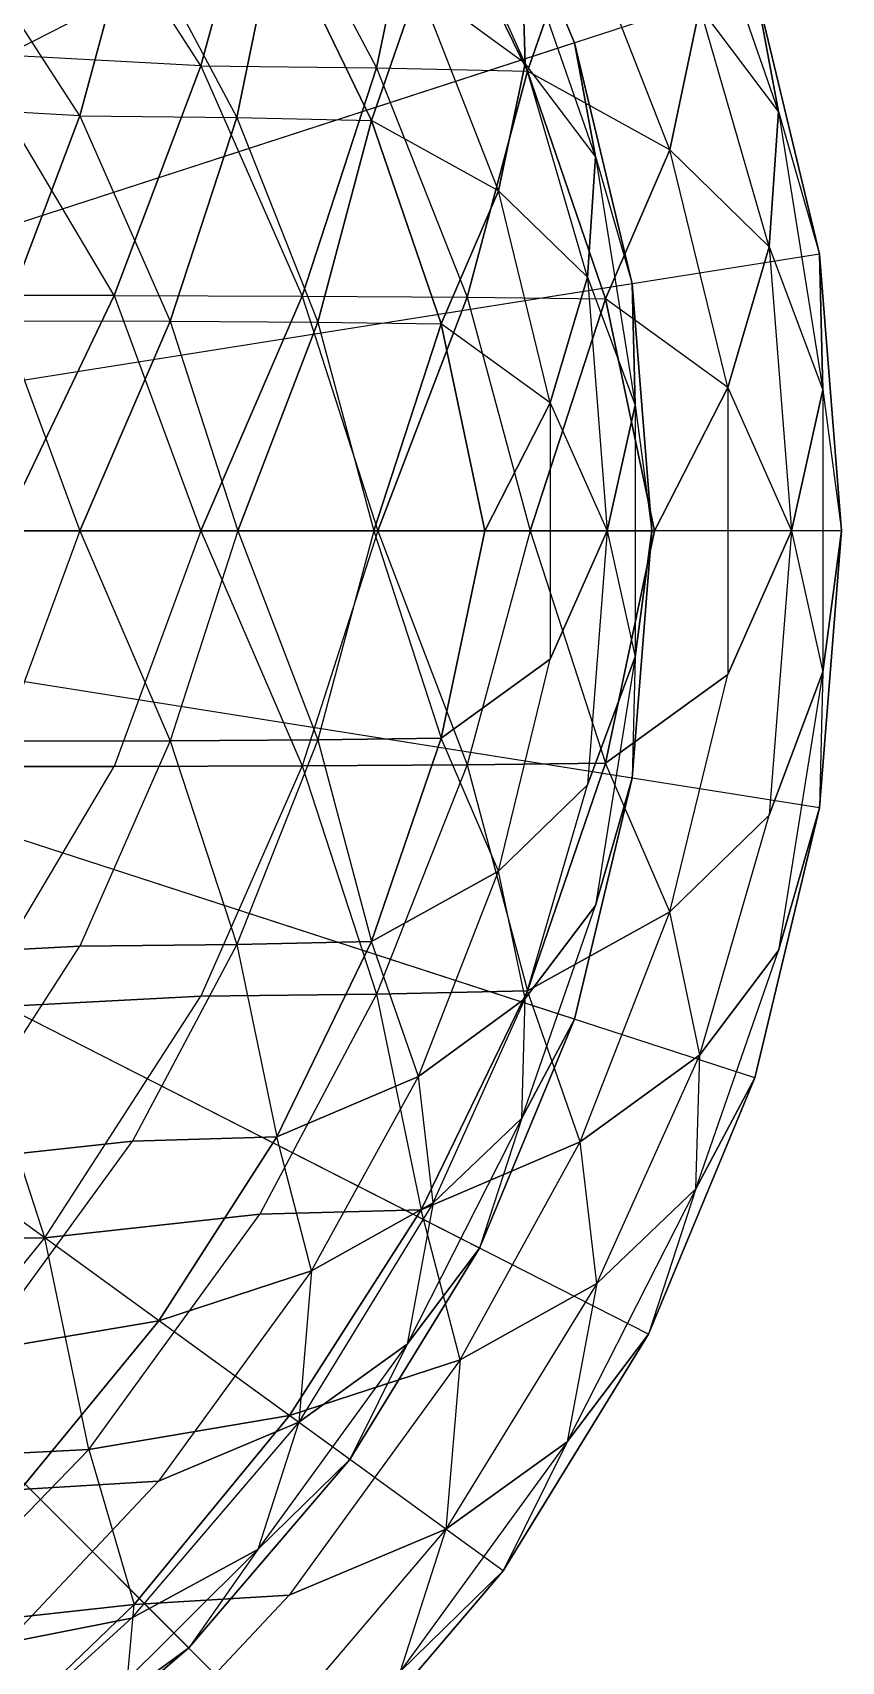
# Model space of a CAD drawing. Extents: x -140 to 778, y -205 to 202.
# Drawn here: x 356.2 to 386.4, y 93.5 to 154.4 of the extents above; entities that cross this region are included whole.
import ezdxf

# ---------------------------------------------------------------- set-up
doc = ezdxf.new("R2010")
doc.units = 0
doc.layers.add('L1', color=7, linetype='CONTINUOUS')

msp = doc.modelspace()

# ---------------------------------------------------------------- linework, layer by layer
at = {"layer": 'L1'}
for points, invisible_edges in [([(359.143005, 189.276581, -37.2915), (350.290009, 194.701691, -37.2915), (320.250183, 135.745239, -37.291508)], 136), ([(367.0383, 182.53331, -37.2915), (359.143005, 189.276581, -37.2915), (320.250183, 135.745239, -37.291508)], 136), ([(362.025299, 177.520325, -33.227821), (354.975922, 183.541077, -33.227821), (320.250214, 135.745239, -37.330921)], 136), ([(373.781525, 174.638016, -37.2915), (367.0383, 182.53331, -37.2915), (320.250183, 135.745239, -37.291508)], 136), ([(368.046051, 170.470932, -33.227821), (362.025299, 177.520325, -33.227821), (320.250214, 135.745239, -37.330921)], 136), ([(379.206635, 165.785049, -37.2915), (373.781525, 174.638016, -37.2915), (320.250183, 135.745239, -37.291508)], 136), ([(372.889893, 162.566483, -33.227821), (368.046051, 170.470932, -33.227821), (320.250214, 135.745239, -37.330921)], 136), ([(383.180054, 156.192368, -37.291504), (379.206635, 165.785049, -37.2915), (320.250183, 135.745239, -37.291508)], 136), ([(376.437592, 154.001602, -33.227821), (372.889893, 162.566483, -33.227821), (320.250214, 135.745239, -37.330921)], 136), ([(356.643585, 162.186569, -54.281879), (353.86145, 153.601852, -56.243351), (347.619324, 162.193451, -56.243351)], 8), ([(362.478638, 153.138626, -54.056164), (353.86145, 153.601852, -56.243351), (356.643585, 162.186569, -54.281879)], 8), ([(364.679657, 161.29863, -51.944355), (362.478638, 153.138626, -54.056164), (356.643585, 162.186569, -54.281879)], 8), ([(374.468597, 157.707687, -36.469498), (372.889893, 162.566483, -33.227821), (376.437592, 154.001602, -33.227821)], 136), ([(362.478638, 153.138626, -54.056164), (364.679657, 161.29863, -51.944355), (369.042114, 153.068863, -51.717491)], 8), ([(364.679657, 161.29863, -51.944355), (370.716644, 161.128311, -49.355286), (369.042114, 153.068863, -51.717491)], 8), ([(369.042114, 153.068863, -51.717491), (370.716644, 161.128311, -49.355286), (374.68158, 152.941849, -49.008144)], 8), ([(374.599701, 153.232864, -39.183342), (370.605682, 156.146866, -42.327354), (371.164612, 160.872971, -39.631351)], 8), ([(376.648315, 158.595078, -46.391033), (374.68158, 152.941849, -49.008144), (370.716644, 161.128311, -49.355286)], 8), ([(374.468597, 157.707687, -36.469498), (374.599701, 153.232864, -39.183342), (371.164612, 160.872971, -39.631351)], 136), ([(383.180054, 156.192368, -37.291504), (384.06131, 151.432846, -40.010273), (380.974792, 160.343185, -40.53318)], 136), ([(384.06131, 151.432846, -40.010273), (381.121613, 155.331375, -43.247021), (380.974792, 160.343185, -40.53318)], 136), ([(357.954163, 151.27504, -49.992485), (350.260254, 151.68866, -52.179672), (352.744293, 159.353577, -50.218201)], 8), ([(359.919373, 158.560745, -47.880676), (357.954163, 151.27504, -49.992485), (352.744293, 159.353577, -50.218201)], 8), ([(357.954163, 151.27504, -49.992485), (359.919373, 158.560745, -47.880676), (363.814423, 151.212753, -47.653812)], 8), ([(359.919373, 158.560745, -47.880676), (365.30954, 158.408707, -45.291607), (363.814423, 151.212753, -47.653812)], 8), ([(363.814423, 151.212753, -47.653812), (365.30954, 158.408707, -45.291607), (368.84964, 151.09935, -44.944466)], 8), ([(370.605682, 156.146866, -42.327354), (368.84964, 151.09935, -44.944466), (365.30954, 158.408707, -45.291607)], 8), ([(380.003906, 149.994705, -45.901665), (374.68158, 152.941849, -49.008144), (376.648315, 158.595078, -46.391033)], 8), ([(381.121613, 155.331375, -43.247021), (380.003906, 149.994705, -45.901665), (376.648315, 158.595078, -46.391033)], 8), ([(376.437592, 154.001602, -33.227821), (377.224426, 149.752029, -35.94659), (374.468597, 157.707687, -36.469498)], 136), ([(377.224426, 149.752029, -35.94659), (374.599701, 153.232864, -39.183342), (374.468597, 157.707687, -36.469498)], 136), ([(385.603912, 146.096237, -37.2915), (383.180054, 156.192368, -37.291504), (320.250183, 135.745239, -37.291508)], 136), ([(373.601746, 148.467972, -41.837986), (368.84964, 151.09935, -44.944466), (370.605682, 156.146866, -42.327354)], 8), ([(374.599701, 153.232864, -39.183342), (373.601746, 148.467972, -41.837986), (370.605682, 156.146866, -42.327354)], 8), ([(384.06131, 151.432846, -40.010273), (383.180054, 156.192368, -37.291504), (385.603912, 146.096237, -37.2915)], 136), ([(383.722382, 146.373337, -42.677048), (380.003906, 149.994705, -45.901665), (381.121613, 155.331375, -43.247021)], 8), ([(384.06131, 151.432846, -40.010273), (383.722382, 146.373337, -42.677048), (381.121613, 155.331375, -43.247021)], 136), ([(378.601746, 144.987198, -33.227825), (376.437592, 154.001602, -33.227821), (320.250214, 135.745239, -37.330921)], 136), ([(359.237793, 144.550339, -55.755173), (349.979553, 144.550354, -57.75864), (353.86145, 153.601852, -56.243351)], 8), ([(362.478638, 153.138626, -54.056164), (359.237793, 144.550339, -55.755173), (353.86145, 153.601852, -56.243351)], 8), ([(377.224426, 149.752029, -35.94659), (376.437592, 154.001602, -33.227821), (378.601746, 144.987198, -33.227825)], 136), ([(359.237793, 144.550339, -55.755173), (362.478638, 153.138626, -54.056164), (366.257416, 144.531906, -53.656132)], 8), ([(362.478638, 153.138626, -54.056164), (369.042114, 153.068863, -51.717491), (366.257416, 144.531906, -53.656132)], 8), ([(366.257416, 144.531906, -53.656132), (369.042114, 153.068863, -51.717491), (372.433075, 144.494156, -51.203381)], 8), ([(369.042114, 153.068863, -51.717491), (374.68158, 152.941849, -49.008144), (372.433075, 144.494156, -51.203381)], 8), ([(372.433075, 144.494156, -51.203381), (374.68158, 152.941849, -49.008144), (377.605652, 144.426559, -48.436951)], 8), ([(376.921783, 145.234604, -38.613373), (373.601746, 148.467972, -41.837986), (374.599701, 153.232864, -39.183342)], 136), ([(377.224426, 149.752029, -35.94659), (376.921783, 145.234604, -38.613373), (374.599701, 153.232864, -39.183342)], 136), ([(380.003906, 149.994705, -45.901665), (377.605652, 144.426559, -48.436951), (374.68158, 152.941849, -49.008144)], 8), ([(357.954163, 151.27504, -49.992485), (355.060577, 143.606918, -51.691494), (350.260254, 151.68866, -52.179672)], 8), ([(355.060577, 143.606918, -51.691494), (357.954163, 151.27504, -49.992485), (361.328094, 143.590469, -49.592453)], 8), ([(357.954163, 151.27504, -49.992485), (363.814423, 151.212753, -47.653812), (361.328094, 143.590469, -49.592453)], 8), ([(361.328094, 143.590469, -49.592453), (363.814423, 151.212753, -47.653812), (366.842041, 143.556778, -47.139702)], 8), ([(363.814423, 151.212753, -47.653812), (368.84964, 151.09935, -44.944466), (366.842041, 143.556778, -47.139702)], 8), ([(366.842041, 143.556778, -47.139702), (368.84964, 151.09935, -44.944466), (371.460449, 143.496414, -44.373272)], 8), ([(373.601746, 148.467972, -41.837986), (371.460449, 143.496414, -44.373272), (368.84964, 151.09935, -44.944466)], 8), ([(383.722382, 146.373337, -42.677048), (384.06131, 151.432846, -40.010273), (385.725098, 141.019119, -40.081158)], 136), ([(384.06131, 151.432846, -40.010273), (385.603912, 146.096237, -37.2915), (385.725098, 141.019119, -40.081158)], 136), ([(382.169678, 141.11058, -45.240849), (377.605652, 144.426559, -48.436951), (380.003906, 149.994705, -45.901665)], 8), ([(383.722382, 146.373337, -42.677048), (382.169678, 141.11058, -45.240849), (380.003906, 149.994705, -45.901665)], 8), ([(376.921783, 145.234604, -38.613373), (377.224426, 149.752029, -35.94659), (378.70993, 140.454056, -36.017479)], 136), ([(377.224426, 149.752029, -35.94659), (378.601746, 144.987198, -33.227825), (378.70993, 140.454056, -36.017479)], 136), ([(375.535461, 140.535721, -41.17717), (371.460449, 143.496414, -44.373272), (373.601746, 148.467972, -41.837986)], 8), ([(376.921783, 145.234604, -38.613373), (375.535461, 140.535721, -41.17717), (373.601746, 148.467972, -41.837986)], 136), ([(382.169678, 141.11058, -45.240849), (383.722382, 146.373337, -42.677048), (384.557343, 135.745224, -42.747898)], 136), ([(383.722382, 146.373337, -42.677048), (385.725098, 141.019119, -40.081158), (384.557343, 135.745224, -42.747898)], 136), ([(386.418549, 135.745224, -37.291504), (385.603912, 146.096237, -37.2915), (320.250183, 135.745239, -37.291508)], 136), ([(385.725098, 141.019119, -40.081158), (385.603912, 146.096237, -37.2915), (386.418549, 135.745224, -37.291504)], 136), ([(379.329102, 135.745224, -33.227825), (378.601746, 144.987198, -33.227825), (320.250214, 135.745239, -37.330921)], 136), ([(375.535461, 140.535721, -41.17717), (376.921783, 145.234604, -38.613373), (377.667297, 135.745224, -38.684219)], 136), ([(376.921783, 145.234604, -38.613373), (378.70993, 140.454056, -36.017479), (377.667297, 135.745224, -38.684219)], 136), ([(378.70993, 140.454056, -36.017479), (378.601746, 144.987198, -33.227825), (379.329102, 135.745224, -33.227825)], 136), ([(359.237793, 144.550339, -55.755173), (355.036957, 135.745224, -56.99955), (349.979553, 144.550354, -57.75864)], 8), ([(355.036957, 135.745224, -56.99955), (359.237793, 144.550339, -55.755173), (362.469177, 135.745224, -55.130825)], 8), ([(359.237793, 144.550339, -55.755173), (366.257416, 144.531906, -53.656132), (362.469177, 135.745224, -55.130825)], 8), ([(362.469177, 135.745224, -55.130825), (366.257416, 144.531906, -53.656132), (369.094055, 135.745224, -52.920975)], 8), ([(366.257416, 144.531906, -53.656132), (372.433075, 144.494156, -51.203381), (369.094055, 135.745224, -52.920975)], 8), ([(369.094055, 135.745224, -52.920975), (372.433075, 144.494156, -51.203381), (374.784943, 135.745224, -50.412254)], 8), ([(372.433075, 144.494156, -51.203381), (377.605652, 144.426559, -48.436951), (374.784943, 135.745224, -50.412254)], 8), ([(374.784943, 135.745224, -50.412254), (377.605652, 144.426559, -48.436951), (379.432983, 135.745224, -47.652634)], 8), ([(382.169678, 141.11058, -45.240849), (379.432983, 135.745224, -47.652634), (377.605652, 144.426559, -48.436951)], 8), ([(351.309814, 135.745239, -52.935867), (355.060577, 143.606918, -51.691494), (357.945709, 135.745224, -51.067146)], 8), ([(355.060577, 143.606918, -51.691494), (361.328094, 143.590469, -49.592453), (357.945709, 135.745224, -51.067146)], 8), ([(357.945709, 135.745224, -51.067146), (361.328094, 143.590469, -49.592453), (363.860779, 135.745224, -48.857296)], 8), ([(361.328094, 143.590469, -49.592453), (366.842041, 143.556778, -47.139702), (363.860779, 135.745224, -48.857296)], 8), ([(363.860779, 135.745224, -48.857296), (366.842041, 143.556778, -47.139702), (368.941925, 135.745224, -46.348576)], 8), ([(366.842041, 143.556778, -47.139702), (371.460449, 143.496414, -44.373272), (368.941925, 135.745224, -46.348576)], 8), ([(368.941925, 135.745224, -46.348576), (371.460449, 143.496414, -44.373272), (373.09198, 135.745224, -43.588955)], 8), ([(375.535461, 140.535721, -41.17717), (373.09198, 135.745224, -43.588955), (371.460449, 143.496414, -44.373272)], 8), ([(379.432983, 135.745224, -47.652634), (382.169678, 141.11058, -45.240849), (382.169678, 130.379898, -45.240849)], 8), ([(382.169678, 141.11058, -45.240849), (384.557343, 135.745224, -42.747898), (382.169678, 130.379898, -45.240849)], 8), ([(384.557343, 135.745224, -42.747898), (385.725098, 141.019119, -40.081158), (385.725067, 130.471359, -40.081161)], 136), ([(385.725098, 141.019119, -40.081158), (386.418549, 135.745224, -37.291504), (385.725067, 130.471359, -40.081161)], 136), ([(373.09198, 135.745224, -43.588955), (375.535461, 140.535721, -41.17717), (375.535461, 130.954727, -41.17717)], 8), ([(375.535461, 140.535721, -41.17717), (377.667297, 135.745224, -38.684219), (375.535461, 130.954727, -41.17717)], 136), ([(377.667297, 135.745224, -38.684219), (378.70993, 140.454056, -36.017479), (378.70993, 131.036423, -36.017483)], 136), ([(378.70993, 140.454056, -36.017479), (379.329102, 135.745224, -33.227825), (378.70993, 131.036423, -36.017483)], 136), ([(385.603912, 125.394211, -37.291504), (386.418549, 135.745224, -37.291504), (320.250183, 135.745239, -37.291508)], 136), ([(383.180054, 115.298088, -37.291508), (385.603912, 125.394211, -37.291504), (320.250183, 135.745239, -37.291508)], 136), ([(379.206635, 105.705437, -37.291508), (383.180054, 115.298088, -37.291508), (320.250183, 135.745239, -37.291508)], 136), ([(373.781525, 96.852455, -37.291508), (379.206635, 105.705437, -37.291508), (320.250183, 135.745239, -37.291508)], 136), ([(367.0383, 88.957146, -37.291508), (373.781525, 96.852455, -37.291508), (320.250183, 135.745239, -37.291508)], 136), ([(359.142975, 82.213905, -37.291508), (367.0383, 88.957146, -37.291508), (320.250183, 135.745239, -37.291508)], 136), ([(350.290009, 76.78878, -37.291508), (359.142975, 82.213905, -37.291508), (320.250183, 135.745239, -37.291508)], 136), ([(378.601746, 126.503258, -33.227825), (379.329102, 135.745224, -33.227825), (320.250214, 135.745239, -37.330921)], 136), ([(376.437561, 117.488853, -33.227825), (378.601746, 126.503258, -33.227825), (320.250214, 135.745239, -37.330921)], 136), ([(372.889893, 108.923973, -33.227825), (376.437561, 117.488853, -33.227825), (320.250214, 135.745239, -37.330921)], 136), ([(368.046021, 101.019539, -33.227829), (372.889893, 108.923973, -33.227825), (320.250214, 135.745239, -37.330921)], 136), ([(362.025299, 93.970146, -33.227829), (368.046021, 101.019539, -33.227829), (320.250214, 135.745239, -37.330921)], 136), ([(354.975922, 87.949409, -33.227829), (362.025299, 93.970146, -33.227829), (320.250214, 135.745239, -37.330921)], 136), ([(359.237793, 126.940147, -55.755177), (349.979553, 126.940147, -57.758644), (355.036957, 135.745224, -56.99955)], 8), ([(351.309814, 135.745239, -52.935867), (357.945709, 135.745224, -51.067146), (355.060547, 127.883537, -51.691494)], 8), ([(355.036957, 135.745224, -56.99955), (362.469177, 135.745224, -55.130825), (359.237793, 126.940147, -55.755177)], 8), ([(357.945709, 135.745224, -51.067146), (361.328094, 127.900017, -49.592453), (355.060547, 127.883537, -51.691494)], 8), ([(357.945709, 135.745224, -51.067146), (363.860779, 135.745224, -48.857296), (361.328094, 127.900017, -49.592453)], 8), ([(362.469177, 135.745224, -55.130825), (366.257416, 126.95858, -53.656136), (359.237793, 126.940147, -55.755177)], 8), ([(363.860779, 135.745224, -48.857296), (366.842041, 127.933708, -47.139706), (361.328094, 127.900017, -49.592453)], 8), ([(362.469177, 135.745224, -55.130825), (369.094055, 135.745224, -52.920975), (366.257416, 126.95858, -53.656136)], 8), ([(363.860779, 135.745224, -48.857296), (368.941925, 135.745224, -46.348576), (366.842041, 127.933708, -47.139706)], 8), ([(369.094055, 135.745224, -52.920975), (372.433075, 126.99633, -51.203384), (366.257416, 126.95858, -53.656136)], 8), ([(368.941925, 135.745224, -46.348576), (371.460449, 127.994072, -44.373276), (366.842041, 127.933708, -47.139706)], 8), ([(368.941925, 135.745224, -46.348576), (373.09198, 135.745224, -43.588955), (371.460449, 127.994072, -44.373276)], 8), ([(369.094055, 135.745224, -52.920975), (374.784943, 135.745224, -50.412254), (372.433075, 126.99633, -51.203384)], 8), ([(375.535461, 130.954727, -41.17717), (371.460449, 127.994072, -44.373276), (373.09198, 135.745224, -43.588955)], 8), ([(374.784943, 135.745224, -50.412254), (377.605652, 127.063927, -48.436954), (372.433075, 126.99633, -51.203384)], 8), ([(374.784943, 135.745224, -50.412254), (379.432983, 135.745224, -47.652634), (377.605652, 127.063927, -48.436954)], 8), ([(375.535461, 130.954727, -41.17717), (377.667297, 135.745224, -38.684219), (376.921783, 126.255852, -38.613373)], 136), ([(377.667297, 135.745224, -38.684219), (378.70993, 131.036423, -36.017483), (376.921783, 126.255852, -38.613373)], 136), ([(382.169678, 130.379898, -45.240849), (377.605652, 127.063927, -48.436954), (379.432983, 135.745224, -47.652634)], 8), ([(378.70993, 131.036423, -36.017483), (379.329102, 135.745224, -33.227825), (378.601746, 126.503258, -33.227825)], 136), ([(382.169678, 130.379898, -45.240849), (384.557343, 135.745224, -42.747898), (383.722382, 125.117142, -42.677055)], 136), ([(384.557343, 135.745224, -42.747898), (385.725067, 130.471359, -40.081161), (383.722382, 125.117142, -42.677055)], 136), ([(385.725067, 130.471359, -40.081161), (386.418549, 135.745224, -37.291504), (385.603912, 125.394211, -37.291504)], 136), ([(376.921783, 126.255852, -38.613373), (378.70993, 131.036423, -36.017483), (377.224426, 121.738426, -35.946594)], 136), ([(378.70993, 131.036423, -36.017483), (378.601746, 126.503258, -33.227825), (377.224426, 121.738426, -35.946594)], 136), ([(373.601715, 123.022514, -41.837986), (371.460449, 127.994072, -44.373276), (375.535461, 130.954727, -41.17717)], 8), ([(376.921783, 126.255852, -38.613373), (373.601715, 123.022514, -41.837986), (375.535461, 130.954727, -41.17717)], 136), ([(380.003906, 121.495773, -45.901665), (377.605652, 127.063927, -48.436954), (382.169678, 130.379898, -45.240849)], 8), ([(383.722382, 125.117142, -42.677055), (380.003906, 121.495773, -45.901665), (382.169678, 130.379898, -45.240849)], 8), ([(383.722382, 125.117142, -42.677055), (385.725067, 130.471359, -40.081161), (384.06131, 120.057632, -40.010277)], 136), ([(385.725067, 130.471359, -40.081161), (385.603912, 125.394211, -37.291504), (384.06131, 120.057632, -40.010277)], 136), ([(361.328094, 127.900017, -49.592453), (366.842041, 127.933708, -47.139706), (363.814423, 120.277702, -47.653816)], 8), ([(366.842041, 127.933708, -47.139706), (368.84964, 120.391106, -44.944466), (363.814423, 120.277702, -47.653816)], 8), ([(366.842041, 127.933708, -47.139706), (371.460449, 127.994072, -44.373276), (368.84964, 120.391106, -44.944466)], 8), ([(373.601715, 123.022514, -41.837986), (368.84964, 120.391106, -44.944466), (371.460449, 127.994072, -44.373276)], 8), ([(357.954163, 120.215446, -49.992489), (350.260254, 119.801811, -52.179676), (355.060547, 127.883537, -51.691494)], 8), ([(355.060547, 127.883537, -51.691494), (361.328094, 127.900017, -49.592453), (357.954163, 120.215446, -49.992489)], 8), ([(361.328094, 127.900017, -49.592453), (363.814423, 120.277702, -47.653816), (357.954163, 120.215446, -49.992489)], 8), ([(353.86145, 117.888603, -56.243359), (349.979553, 126.940147, -57.758644), (359.237793, 126.940147, -55.755177)], 8), ([(362.478607, 118.35186, -54.056168), (353.86145, 117.888603, -56.243359), (359.237793, 126.940147, -55.755177)], 8), ([(359.237793, 126.940147, -55.755177), (366.257416, 126.95858, -53.656136), (362.478607, 118.35186, -54.056168)], 8), ([(366.257416, 126.95858, -53.656136), (369.042114, 118.421623, -51.717499), (362.478607, 118.35186, -54.056168)], 8), ([(366.257416, 126.95858, -53.656136), (372.433075, 126.99633, -51.203384), (369.042114, 118.421623, -51.717499)], 8), ([(372.433075, 126.99633, -51.203384), (374.68158, 118.548607, -49.008148), (369.042114, 118.421623, -51.717499)], 8), ([(372.433075, 126.99633, -51.203384), (377.605652, 127.063927, -48.436954), (374.68158, 118.548607, -49.008148)], 8), ([(380.003906, 121.495773, -45.901665), (374.68158, 118.548607, -49.008148), (377.605652, 127.063927, -48.436954)], 8), ([(374.599701, 118.257622, -39.183346), (373.601715, 123.022514, -41.837986), (376.921783, 126.255852, -38.613373)], 136), ([(377.224426, 121.738426, -35.946594), (374.599701, 118.257622, -39.183346), (376.921783, 126.255852, -38.613373)], 136), ([(377.224426, 121.738426, -35.946594), (378.601746, 126.503258, -33.227825), (376.437561, 117.488853, -33.227825)], 136), ([(381.121613, 116.159088, -43.247025), (380.003906, 121.495773, -45.901665), (383.722382, 125.117142, -42.677055)], 136), ([(384.06131, 120.057632, -40.010277), (381.121613, 116.159088, -43.247025), (383.722382, 125.117142, -42.677055)], 136), ([(384.06131, 120.057632, -40.010277), (385.603912, 125.394211, -37.291504), (383.180054, 115.298088, -37.291508)], 136), ([(370.605652, 115.34359, -42.327358), (368.84964, 120.391106, -44.944466), (373.601715, 123.022514, -41.837986)], 8), ([(374.599701, 118.257622, -39.183346), (370.605652, 115.34359, -42.327358), (373.601715, 123.022514, -41.837986)], 136), ([(376.437561, 117.488853, -33.227825), (374.468597, 113.782768, -36.469501), (377.224426, 121.738426, -35.946594)], 136), ([(374.468597, 113.782768, -36.469501), (374.599701, 118.257622, -39.183346), (377.224426, 121.738426, -35.946594)], 136), ([(376.648315, 112.895393, -46.391037), (374.68158, 118.548607, -49.008148), (380.003906, 121.495773, -45.901665)], 8), ([(381.121613, 116.159088, -43.247025), (376.648315, 112.895393, -46.391037), (380.003906, 121.495773, -45.901665)], 8), ([(352.744293, 112.136894, -50.218204), (350.260254, 119.801811, -52.179676), (357.954163, 120.215446, -49.992489)], 8), ([(359.919342, 112.92971, -47.88068), (352.744293, 112.136894, -50.218204), (357.954163, 120.215446, -49.992489)], 8), ([(357.954163, 120.215446, -49.992489), (363.814423, 120.277702, -47.653816), (359.919342, 112.92971, -47.88068)], 8), ([(363.814423, 120.277702, -47.653816), (365.309509, 113.081764, -45.291611), (359.919342, 112.92971, -47.88068)], 8), ([(363.814423, 120.277702, -47.653816), (368.84964, 120.391106, -44.944466), (365.309509, 113.081764, -45.291611)], 8), ([(370.605652, 115.34359, -42.327358), (365.309509, 113.081764, -45.291611), (368.84964, 120.391106, -44.944466)], 8), ([(383.180054, 115.298088, -37.291508), (380.974792, 111.147285, -40.533184), (384.06131, 120.057632, -40.010277)], 136), ([(380.974792, 111.147285, -40.533184), (381.121613, 116.159088, -43.247025), (384.06131, 120.057632, -40.010277)], 136), ([(356.643585, 109.303902, -54.281887), (353.86145, 117.888603, -56.243359), (362.478607, 118.35186, -54.056168)], 8), ([(364.679626, 110.191856, -51.944359), (356.643585, 109.303902, -54.281887), (362.478607, 118.35186, -54.056168)], 8), ([(362.478607, 118.35186, -54.056168), (369.042114, 118.421623, -51.717499), (364.679626, 110.191856, -51.944359)], 8), ([(369.042114, 118.421623, -51.717499), (370.716644, 110.362144, -49.355289), (364.679626, 110.191856, -51.944359)], 8), ([(369.042114, 118.421623, -51.717499), (374.68158, 118.548607, -49.008148), (370.716644, 110.362144, -49.355289)], 8), ([(371.164581, 110.617485, -39.631359), (370.605652, 115.34359, -42.327358), (374.599701, 118.257622, -39.183346)], 136), ([(376.648315, 112.895393, -46.391037), (370.716644, 110.362144, -49.355289), (374.68158, 118.548607, -49.008148)], 8), ([(374.468597, 113.782768, -36.469501), (371.164581, 110.617485, -39.631359), (374.599701, 118.257622, -39.183346)], 136), ([(356.643585, 109.303902, -54.281887), (347.619293, 109.29705, -56.243359), (353.86145, 117.888603, -56.243359)], 8), ([(374.468597, 113.782768, -36.469501), (376.437561, 117.488853, -33.227825), (372.889893, 108.923973, -33.227825)], 136), ([(377.274323, 107.60215, -43.695038), (376.648315, 112.895393, -46.391037), (381.121613, 116.159088, -43.247025)], 8), ([(380.974792, 111.147285, -40.533184), (377.274323, 107.60215, -43.695038), (381.121613, 116.159088, -43.247025)], 136), ([(366.606903, 108.070915, -42.635536), (365.309509, 113.081764, -45.291611), (370.605652, 115.34359, -42.327358)], 8), ([(371.164581, 110.617485, -39.631359), (366.606903, 108.070915, -42.635536), (370.605652, 115.34359, -42.327358)], 8), ([(380.974792, 111.147285, -40.533184), (383.180054, 115.298088, -37.291508), (379.206635, 105.705437, -37.291508)], 136), ([(371.164581, 110.617485, -39.631359), (374.468597, 113.782768, -36.469501), (370.181427, 105.328224, -36.555214)], 136), ([(374.468597, 113.782768, -36.469501), (372.889893, 108.923973, -33.227825), (370.181427, 105.328224, -36.555214)], 136), ([(354.207489, 105.068016, -47.88068), (352.744293, 112.136894, -50.218204), (359.919342, 112.92971, -47.88068)], 8), ([(360.907776, 106.205788, -45.40807), (354.207489, 105.068016, -47.88068), (359.919342, 112.92971, -47.88068)], 8), ([(359.919342, 112.92971, -47.88068), (365.309509, 113.081764, -45.291611), (360.907776, 106.205788, -45.40807)], 8), ([(366.606903, 108.070915, -42.635536), (360.907776, 106.205788, -45.40807), (365.309509, 113.081764, -45.291611)], 8), ([(372.169708, 104.750008, -46.699215), (370.716644, 110.362144, -49.355289), (376.648315, 112.895393, -46.391037)], 8), ([(377.274323, 107.60215, -43.695038), (372.169708, 104.750008, -46.699215), (376.648315, 112.895393, -46.391037)], 8), ([(377.274323, 107.60215, -43.695038), (380.974792, 111.147285, -40.533184), (376.173187, 101.678185, -40.618893)], 136), ([(380.974792, 111.147285, -40.533184), (379.206635, 105.705437, -37.291508), (376.173187, 101.678185, -40.618893)], 136), ([(364.679626, 110.191856, -51.944359), (370.716644, 110.362144, -49.355289), (365.786682, 102.661064, -49.471748)], 8), ([(372.169708, 104.750008, -46.699215), (365.786682, 102.661064, -49.471748), (370.716644, 110.362144, -49.355289)], 8), ([(366.606903, 108.070915, -42.635536), (371.164581, 110.617485, -39.631359), (366.132599, 102.409721, -39.717575)], 136), ([(371.164581, 110.617485, -39.631359), (370.181427, 105.328224, -36.555214), (366.132599, 102.409721, -39.717575)], 136), ([(358.282349, 101.386757, -51.944359), (356.643585, 109.303902, -54.281887), (364.679626, 110.191856, -51.944359)], 8), ([(365.786682, 102.661064, -49.471748), (358.282349, 101.386757, -51.944359), (364.679626, 110.191856, -51.944359)], 8), ([(349.841583, 100.958473, -54.056171), (347.619293, 109.29705, -56.243359), (356.643585, 109.303902, -54.281887)], 8), ([(358.282349, 101.386757, -51.944359), (349.841583, 100.958473, -54.056171), (356.643585, 109.303902, -54.281887)], 8), ([(370.181427, 105.328224, -36.555214), (372.889893, 108.923973, -33.227825), (368.046021, 101.019539, -33.227829)], 136), ([(360.907776, 106.205788, -45.40807), (366.606903, 108.070915, -42.635536), (360.89505, 100.209221, -42.635536)], 8), ([(366.606903, 108.070915, -42.635536), (366.132599, 102.409721, -39.717575), (360.89505, 100.209221, -42.635536)], 8), ([(372.169708, 104.750008, -46.699215), (377.274323, 107.60215, -43.695038), (371.638489, 98.409462, -43.781254)], 8), ([(377.274323, 107.60215, -43.695038), (376.173187, 101.678185, -40.618893), (371.638489, 98.409462, -43.781254)], 136), ([(354.207489, 105.068016, -47.88068), (360.907776, 106.205788, -45.40807), (355.728546, 99.894676, -45.291611)], 8), ([(360.89505, 100.209221, -42.635536), (355.728546, 99.894676, -45.291611), (360.907776, 106.205788, -45.40807)], 8), ([(376.173187, 101.678185, -40.618893), (379.206635, 105.705437, -37.291508), (373.781525, 96.852455, -37.291508)], 136), ([(366.132599, 102.409721, -39.717575), (370.181427, 105.328224, -36.555214), (364.608093, 97.657188, -36.555214)], 136), ([(370.181427, 105.328224, -36.555214), (368.046021, 101.019539, -33.227829), (364.608093, 97.657188, -36.555214)], 136), ([(365.786682, 102.661064, -49.471748), (372.169708, 104.750008, -46.699215), (365.77243, 95.944908, -46.699219)], 8), ([(372.169708, 104.750008, -46.699215), (371.638489, 98.409462, -43.781254), (365.77243, 95.944908, -46.699219)], 8), ([(358.282349, 101.386757, -51.944359), (365.786682, 102.661064, -49.471748), (359.985931, 95.592613, -49.355293)], 8), ([(360.89505, 100.209221, -42.635536), (366.132599, 102.409721, -39.717575), (359.881531, 95.087669, -39.631359)], 8), ([(366.132599, 102.409721, -39.717575), (364.608093, 97.657188, -36.555214), (359.881531, 95.087669, -39.631359)], 136), ([(365.77243, 95.944908, -46.699219), (359.985931, 95.592613, -49.355293), (365.786682, 102.661064, -49.471748)], 8), ([(349.841583, 100.958473, -54.056171), (358.282349, 101.386757, -51.944359), (351.803467, 94.694649, -51.717499)], 8), ([(358.282349, 101.386757, -51.944359), (359.985931, 95.592613, -49.355293), (351.803467, 94.694649, -51.717499)], 8), ([(371.638489, 98.409462, -43.781254), (376.173187, 101.678185, -40.618893), (369.93103, 93.086617, -40.618893)], 136), ([(376.173187, 101.678185, -40.618893), (373.781525, 96.852455, -37.291508), (369.93103, 93.086617, -40.618893)], 136), ([(364.608093, 97.657188, -36.555214), (368.046021, 101.019539, -33.227829), (362.025299, 93.970146, -33.227829)], 136), ([(359.881531, 95.087669, -39.631359), (355.21402, 94.158806, -42.327358), (360.89505, 100.209221, -42.635536)], 8), ([(355.21402, 94.158806, -42.327358), (355.728546, 99.894676, -45.291611), (360.89505, 100.209221, -42.635536)], 8), ([(365.77243, 95.944908, -46.699219), (371.638489, 98.409462, -43.781254), (364.637268, 90.208778, -43.695038)], 8), ([(371.638489, 98.409462, -43.781254), (369.93103, 93.086617, -40.618893), (364.637268, 90.208778, -43.695038)], 136), ([(359.881531, 95.087669, -39.631359), (364.608093, 97.657188, -36.555214), (357.892151, 90.967247, -36.469505)], 136), ([(364.608093, 97.657188, -36.555214), (362.025299, 93.970146, -33.227829), (357.892151, 90.967247, -36.469505)], 136), ([(369.93103, 93.086617, -40.618893), (373.781525, 96.852455, -37.291508), (367.0383, 88.957146, -37.291508)], 136), ([(364.637268, 90.208778, -43.695038), (359.409668, 89.168434, -46.391041), (365.77243, 95.944908, -46.699219)], 8), ([(359.409668, 89.168434, -46.391041), (359.985931, 95.592613, -49.355293), (365.77243, 95.944908, -46.699219)], 8), ([(351.803467, 94.694649, -51.717499), (359.985931, 95.592613, -49.355293), (353.425385, 89.291969, -49.008148)], 8), ([(359.409668, 89.168434, -46.391041), (353.425385, 89.291969, -49.008148), (359.985931, 95.592613, -49.355293)], 8), ([(357.892151, 90.967247, -36.469505), (353.676849, 89.45977, -39.18335), (359.881531, 95.087669, -39.631359)], 136), ([(353.676849, 89.45977, -39.18335), (355.21402, 94.158806, -42.327358), (359.881531, 95.087669, -39.631359)], 8), ([(357.892151, 90.967247, -36.469505), (362.025299, 93.970146, -33.227829), (354.975922, 87.949409, -33.227829)], 136)]:
    msp.add_3dface(points, dxfattribs=dict(at, invisible_edges=invisible_edges))

doc.saveas('drawing.dxf')
